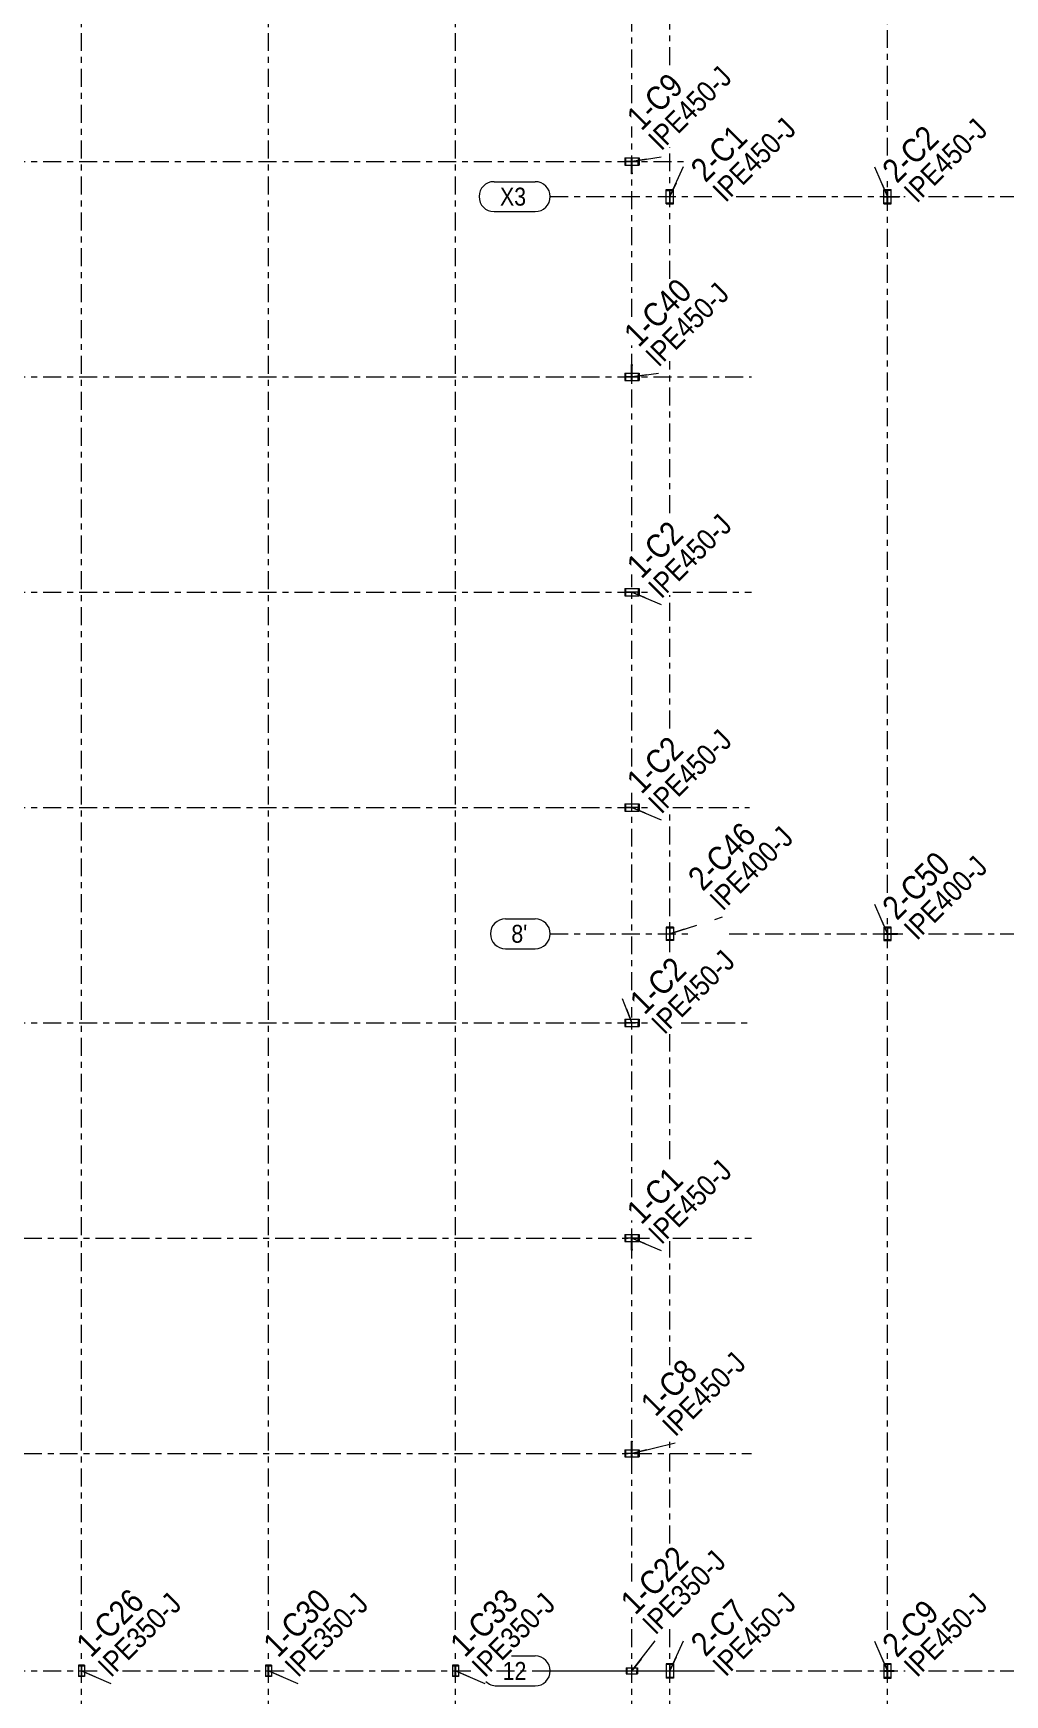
# Model space of a CAD drawing. Header units: millimetres. Extents: x -399 to 773, y -269 to 551.
# Drawn here: x -96.4 to 66, y 6 to 283.8 of the extents above; entities that cross this region are included whole.
import ezdxf

# ---------------------------------------------------------------- set-up
doc = ezdxf.new("R2010")
doc.units = ezdxf.units.MM
doc.linetypes.add('XKITLINE00', pattern=[0])
doc.linetypes.add('XKITLINE03', pattern=[6, 3, -1, 1, -1])
for name, color, linetype, lineweight in [('Part', 2, 'Continuous', 0), ('PartMark', 7, 'Continuous', 0), ('S-grid', 1, 'Continuous', 0)]:
    doc.layers.add(name, color=color, linetype=linetype, lineweight=lineweight)
doc.styles.add('ARIAL', font='ARIAL.TTF')

# ---------------------------------------------------------------- blocks, each defined once
blk = doc.blocks.new('*A88')
at = {"layer": 'Part'}
blk.add_hatch(color=3, dxfattribs=at).paths.add_polyline_path([(3.65, 48.44), (3.69, 48.41), (3.7, 48.34), (3.69, 48.28), (3.65, 48.25), (3.61, 48.28), (3.6, 48.34), (3.61, 48.41)], flags=17)
blk = doc.blocks.new('*A89')
at = {"layer": 'Part'}
blk.add_hatch(color=3, dxfattribs=at).paths.add_polyline_path([(4.705, 118.3975), (4.705, 118.875), (4.775, 118.875), (4.775, 117.875), (4.705, 117.875), (4.705, 118.3525), (2.595, 118.3525), (2.595, 117.875), (2.525, 117.875), (2.525, 118.875), (2.595, 118.875), (2.595, 118.3975)], flags=17)
blk = doc.blocks.new('*A90')
at = {"layer": 'Part'}
blk.add_hatch(color=3, dxfattribs=at).paths.add_polyline_path([(4.705, 154.3975), (4.705, 154.875), (4.775, 154.875), (4.775, 153.875), (4.705, 153.875), (4.705, 154.3525), (2.595, 154.3525), (2.595, 153.875), (2.525, 153.875), (2.525, 154.875), (2.595, 154.875), (2.595, 154.3975)], flags=17)
blk = doc.blocks.new('*A91')
at = {"layer": 'Part'}
blk.add_hatch(color=3, dxfattribs=at).paths.add_polyline_path([(9.5, 134.185), (9.5, 134.25), (10.5, 134.25), (10.5, 134.185), (10.02, 134.185), (10.02, 132.315), (10.5, 132.315), (10.5, 132.25), (9.5, 132.25), (9.5, 132.315), (9.98, 132.315), (9.98, 134.185)], flags=17)
blk = doc.blocks.new('*A92')
at = {"layer": 'Part'}
blk.add_hatch(color=3, dxfattribs=at).paths.add_polyline_path([(4.705, 190.3975), (4.705, 190.875), (4.775, 190.875), (4.775, 189.875), (4.705, 189.875), (4.705, 190.3525), (2.595, 190.3525), (2.595, 189.875), (2.525, 189.875), (2.525, 190.875), (2.595, 190.875), (2.595, 190.3975)], flags=17)
blk = doc.blocks.new('*A93')
at = {"layer": 'Part'}
blk.add_hatch(color=3, dxfattribs=at).paths.add_polyline_path([(45.875, 11.055), (45.875, 11.125), (46.875, 11.125), (46.875, 11.055), (46.3975, 11.055), (46.3975, 8.945), (46.875, 8.945), (46.875, 8.875), (45.875, 8.875), (45.875, 8.945), (46.3525, 8.945), (46.3525, 11.055)], flags=17)
blk = doc.blocks.new('*A98')
at = {"layer": 'Part'}
blk.add_hatch(color=3, dxfattribs=at).paths.add_polyline_path([(45.875, 134.185), (45.875, 134.25), (46.875, 134.25), (46.875, 134.185), (46.395, 134.185), (46.395, 132.315), (46.875, 132.315), (46.875, 132.25), (45.875, 132.25), (45.875, 132.315), (46.355, 132.315), (46.355, 134.185)], flags=17)
blk = doc.blocks.new('*A100')
at = {"layer": 'Part'}
blk.add_hatch(color=3, dxfattribs=at).paths.add_polyline_path([(48.03, 133.3), (48.09, 133.29), (48.12, 133.25), (48.09, 133.21), (48.03, 133.2), (47.97, 133.21), (47.95, 133.25), (47.97, 133.29)], flags=17)
blk = doc.blocks.new('*A104')
at = {"layer": 'Part'}
blk.add_hatch(color=3, dxfattribs=at).paths.add_polyline_path([(-88.7875, 10.82), (-88.7875, 10.875), (-87.9125, 10.875), (-87.9125, 10.82), (-88.3325, 10.82), (-88.3325, 9.18), (-87.9125, 9.18), (-87.9125, 9.125), (-88.7875, 9.125), (-88.7875, 9.18), (-88.3675, 9.18), (-88.3675, 10.82)], flags=17)
blk = doc.blocks.new('*A105')
at = {"layer": 'Part'}
blk.add_hatch(color=3, dxfattribs=at).paths.add_polyline_path([(4.705, 46.3975), (4.705, 46.875), (4.775, 46.875), (4.775, 45.875), (4.705, 45.875), (4.705, 46.3525), (2.595, 46.3525), (2.595, 45.875), (2.525, 45.875), (2.525, 46.875), (2.595, 46.875), (2.595, 46.3975)], flags=17)
blk = doc.blocks.new('*A106')
at = {"layer": 'Part'}
blk.add_hatch(color=3, dxfattribs=at).paths.add_polyline_path([(4.705, 82.3975), (4.705, 82.875), (4.775, 82.875), (4.775, 81.875), (4.705, 81.875), (4.705, 82.3525), (2.595, 82.3525), (2.595, 81.875), (2.525, 81.875), (2.525, 82.875), (2.595, 82.875), (2.595, 82.3975)], flags=17)
blk = doc.blocks.new('*A107')
at = {"layer": 'Part'}
blk.add_hatch(color=3, dxfattribs=at).paths.add_polyline_path([(4.47, 10.0175), (4.47, 10.4375), (4.525, 10.4375), (4.525, 9.5625), (4.47, 9.5625), (4.47, 9.9825), (2.83, 9.9825), (2.83, 9.5625), (2.775, 9.5625), (2.775, 10.4375), (2.83, 10.4375), (2.83, 10.0175)], flags=17)
blk = doc.blocks.new('*A108')
at = {"layer": 'Part'}
blk.add_hatch(color=3, dxfattribs=at).paths.add_polyline_path([(-57.5375, 10.82), (-57.5375, 10.875), (-56.6625, 10.875), (-56.6625, 10.82), (-57.0825, 10.82), (-57.0825, 9.18), (-56.6625, 9.18), (-56.6625, 9.125), (-57.5375, 9.125), (-57.5375, 9.18), (-57.1175, 9.18), (-57.1175, 10.82)], flags=17)
blk = doc.blocks.new('*A109')
at = {"layer": 'Part'}
blk.add_hatch(color=3, dxfattribs=at).paths.add_polyline_path([(-26.2875, 10.82), (-26.2875, 10.875), (-25.4125, 10.875), (-25.4125, 10.82), (-25.8325, 10.82), (-25.8325, 9.18), (-25.4125, 9.18), (-25.4125, 9.125), (-26.2875, 9.125), (-26.2875, 9.18), (-25.8675, 9.18), (-25.8675, 10.82)], flags=17)
blk = doc.blocks.new('*A110')
at = {"layer": 'Part'}
blk.add_hatch(color=3, dxfattribs=at).paths.add_polyline_path([(9.5, 11.055), (9.5, 11.125), (10.5, 11.125), (10.5, 11.055), (10.0225, 11.055), (10.0225, 8.945), (10.5, 8.945), (10.5, 8.875), (9.5, 8.875), (9.5, 8.945), (9.9775, 8.945), (9.9775, 11.055)], flags=17)
blk = doc.blocks.new('*A111')
at = {"layer": 'Part'}
blk.add_hatch(color=3, dxfattribs=at).paths.add_polyline_path([(3.65, 80.5), (3.69, 80.47), (3.7, 80.41), (3.69, 80.34), (3.65, 80.31), (3.61, 80.34), (3.6, 80.41), (3.61, 80.47)], flags=17)
blk = doc.blocks.new('*A112')
at = {"layer": 'Part'}
blk.add_hatch(color=3, dxfattribs=at).paths.add_polyline_path([(47.47, 10.05), (47.52, 10.04), (47.54, 10), (47.52, 9.96), (47.47, 9.95), (47.43, 9.96), (47.41, 10), (47.43, 10.04)], flags=17)
blk = doc.blocks.new('*A113')
at = {"layer": 'Part'}
blk.add_hatch(color=3, dxfattribs=at).paths.add_polyline_path([(3.65, 228.44), (3.69, 228.41), (3.7, 228.34), (3.69, 228.28), (3.65, 228.25), (3.61, 228.28), (3.6, 228.34), (3.61, 228.41)], flags=17)
blk = doc.blocks.new('*A114')
at = {"layer": 'Part'}
blk.add_hatch(color=3, dxfattribs=at).paths.add_polyline_path([(45.875, 257.555), (45.875, 257.625), (46.875, 257.625), (46.875, 257.555), (46.3975, 257.555), (46.3975, 255.445), (46.875, 255.445), (46.875, 255.375), (45.875, 255.375), (45.875, 255.445), (46.3525, 255.445), (46.3525, 257.555)], flags=17)
blk = doc.blocks.new('*A116')
at = {"layer": 'Part'}
blk.add_hatch(color=3, dxfattribs=at).paths.add_polyline_path([(48.34, 256.55), (48.41, 256.54), (48.44, 256.5), (48.41, 256.46), (48.34, 256.45), (48.28, 256.46), (48.25, 256.5), (48.28, 256.54)], flags=17)
blk = doc.blocks.new('*A132')
at = {"layer": 'Part'}
blk.add_hatch(color=3, dxfattribs=at).paths.add_polyline_path([(4.705, 226.3975), (4.705, 226.875), (4.775, 226.875), (4.775, 225.875), (4.705, 225.875), (4.705, 226.3525), (2.595, 226.3525), (2.595, 225.875), (2.525, 225.875), (2.525, 226.875), (2.595, 226.875), (2.595, 226.3975)], flags=17)
blk = doc.blocks.new('*A133')
at = {"layer": 'Part'}
blk.add_hatch(color=3, dxfattribs=at).paths.add_polyline_path([(4.705, 262.3975), (4.705, 262.875), (4.775, 262.875), (4.775, 261.875), (4.705, 261.875), (4.705, 262.3525), (2.595, 262.3525), (2.595, 261.875), (2.525, 261.875), (2.525, 262.875), (2.595, 262.875), (2.595, 262.3975)], flags=17)
blk = doc.blocks.new('*A135')
at = {"layer": 'Part'}
blk.add_hatch(color=3, dxfattribs=at).paths.add_polyline_path([(9.5, 257.555), (9.5, 257.625), (10.5, 257.625), (10.5, 257.555), (10.0225, 257.555), (10.0225, 255.445), (10.5, 255.445), (10.5, 255.375), (9.5, 255.375), (9.5, 255.445), (9.9775, 255.445), (9.9775, 257.555)], flags=17)
blk = doc.blocks.new('*A136')
at = {"layer": 'Part'}
blk.add_hatch(color=3, dxfattribs=at).paths.add_polyline_path([(3.65, 260.5), (3.69, 260.47), (3.7, 260.41), (3.69, 260.34), (3.65, 260.31), (3.61, 260.34), (3.6, 260.41), (3.61, 260.47)], flags=17)
blk = doc.blocks.new('*A208')
at = {"layer": 'S-grid', "color": 1, "linetype": 'XKITLINE03', "lineweight": 0}
for p, q in [((-10, 256.5), (17.49, 256.5)), ((21.1, 256.5), (49.34, 256.5)), ((53.23, 256.5), (85.34, 256.5))]:
    blk.add_line(p, q, dxfattribs=at)
at = {"layer": 'S-grid', "color": 3, "style": 'ARIAL', "width": 0.85}
blk.add_text('X3', height=3, dxfattribs=at).set_placement((-18.39, 255))
blk = doc.blocks.new('*A209')
at = {"layer": 'S-grid', "color": 1, "linetype": 'XKITLINE03', "lineweight": 0}
for p, q in [((-10, 133.25), (13.08, 133.25)), ((19.93, 133.25), (49.34, 133.25)), ((53.23, 133.25), (84.71, 133.25))]:
    blk.add_line(p, q, dxfattribs=at)
at = {"layer": 'S-grid', "color": 3, "style": 'ARIAL', "width": 0.85}
blk.add_text("8'", height=3, dxfattribs=at).set_placement((-16.49, 131.75))
blk = doc.blocks.new('*A210')
at = {"layer": 'S-grid', "color": 1, "linetype": 'XKITLINE03', "lineweight": 0}
for p, q in [((-10, 10), (17.49, 10)), ((21.1, 10), (49.34, 10)), ((53.23, 10), (85.34, 10))]:
    blk.add_line(p, q, dxfattribs=at)
at = {"layer": 'S-grid', "color": 3, "style": 'ARIAL', "width": 0.85}
blk.add_text('12', height=3, dxfattribs=at).set_placement((-17.95, 8.5))
blk = doc.blocks.new('*A228')
at = {"layer": 'S-grid', "color": 1, "linetype": 'XKITLINE03', "lineweight": 0}
for p, q in [((46.38, 263.36), (46.38, 418.12)), ((46.38, 140.11), (46.38, 259.47)), ((46.38, 16.86), (46.38, 136.22)), ((46.38, -10), (46.38, 12.97))]:
    blk.add_line(p, q, dxfattribs=at)
blk = doc.blocks.new('*A229')
at = {"layer": 'S-grid', "color": 1, "linetype": 'XKITLINE03', "lineweight": 0}
for p, q in [((10, 278.47), (10, 297.87)), ((10, 242.74), (10, 264.76)), ((10, 203.58), (10, 229.02)), ((10, 167.58), (10, 189.87)), ((10, 130.17), (10, 153.87)), ((10, 95.58), (10, 116.45)), ((10, 61.11), (10, 81.87)), ((10, 31.32), (10, 49.21)), ((10, -10), (10, 17.6))]:
    blk.add_line(p, q, dxfattribs=at)
blk = doc.blocks.new('*A230')
at = {"layer": 'S-grid', "color": 1, "linetype": 'XKITLINE03', "lineweight": 0}
for p, q in [((3.65, 272.12), (3.65, 301.34)), ((3.65, 236.39), (3.65, 268.23)), ((3.65, 197.23), (3.65, 231.6)), ((3.65, 161.23), (3.65, 193.34)), ((3.65, 123.82), (3.65, 157.34)), ((3.65, 89.23), (3.65, 120.97)), ((3.65, 24.97), (3.65, 85.34)), ((3.65, -10), (3.65, 19.08))]:
    blk.add_line(p, q, dxfattribs=at)
blk = doc.blocks.new('*A231')
at = {"layer": 'S-grid', "color": 1, "linetype": 'XKITLINE03', "lineweight": 0}
for p, q in [((-25.85, 16.86), (-25.85, 461.88)), ((-25.85, -10), (-25.85, 12.97))]:
    blk.add_line(p, q, dxfattribs=at)
blk = doc.blocks.new('*A232')
at = {"layer": 'S-grid', "color": 1, "linetype": 'XKITLINE03', "lineweight": 0}
for p, q in [((-57.1, 16.86), (-57.1, 507.94)), ((-57.1, -10), (-57.1, 12.97))]:
    blk.add_line(p, q, dxfattribs=at)
blk = doc.blocks.new('*A233')
at = {"layer": 'S-grid', "color": 1, "linetype": 'XKITLINE03', "lineweight": 0}
for p, q in [((-88.35, 16.86), (-88.35, 507.94)), ((-88.35, -10), (-88.35, 12.97))]:
    blk.add_line(p, q, dxfattribs=at)
blk = doc.blocks.new('*A278')
at = {"layer": 'S-grid', "color": 1, "linetype": 'XKITLINE03', "lineweight": 0}
blk.add_line((-112.74, 262.38), (13.26, 262.38), dxfattribs=at)
blk = doc.blocks.new('*A279')
at = {"layer": 'S-grid', "color": 1, "linetype": 'XKITLINE03', "lineweight": 0}
blk.add_line((-112.74, 226.38), (23.65, 226.38), dxfattribs=at)
blk = doc.blocks.new('*A280')
at = {"layer": 'S-grid', "color": 1, "linetype": 'XKITLINE03', "lineweight": 0}
for p, q in [((-112.74, 190.38), (6.62, 190.38)), ((10.51, 190.38), (23.65, 190.38))]:
    blk.add_line(p, q, dxfattribs=at)
blk = doc.blocks.new('*A281')
at = {"layer": 'S-grid', "color": 1, "linetype": 'XKITLINE03', "lineweight": 0}
for p, q in [((-112.74, 154.38), (6.62, 154.38)), ((10.51, 154.38), (23.29, 154.38))]:
    blk.add_line(p, q, dxfattribs=at)
blk = doc.blocks.new('*A282')
at = {"layer": 'S-grid', "color": 1, "linetype": 'XKITLINE03', "lineweight": 0}
for p, q in [((-112.74, 118.38), (6.24, 118.38)), ((11.92, 118.38), (23.65, 118.38))]:
    blk.add_line(p, q, dxfattribs=at)
blk = doc.blocks.new('*A283')
at = {"layer": 'S-grid', "color": 1, "linetype": 'XKITLINE03', "lineweight": 0}
for p, q in [((-235.99, 82.38), (6.62, 82.38)), ((10.51, 82.38), (23.65, 82.38))]:
    blk.add_line(p, q, dxfattribs=at)
blk = doc.blocks.new('*A284')
at = {"layer": 'S-grid', "color": 1, "linetype": 'XKITLINE03', "lineweight": 0}
blk.add_line((-235.99, 46.38), (23.65, 46.38), dxfattribs=at)
blk = doc.blocks.new('*A285')
at = {"layer": 'S-grid', "color": 1, "linetype": 'XKITLINE03', "lineweight": 0}
for p, q in [((-112.74, 10), (-85.38, 10)), ((-81.49, 10), (-54.13, 10)), ((-50.24, 10), (-22.88, 10)), ((-18.99, 10), (17.49, 10)), ((21.1, 10), (23.65, 10))]:
    blk.add_line(p, q, dxfattribs=at)
blk = doc.blocks.new('*A420')
at = {"layer": 'Part', "color": 2, "linetype": 'XKITLINE00', "lineweight": 0}
for p, q in [((3.6, 48.34), (3.61, 48.41)), ((3.61, 48.28), (3.6, 48.34)), ((3.6, 46.4), (3.6, 48.34)), ((3.61, 48.41), (3.65, 48.44)), ((3.65, 48.25), (3.61, 48.28)), ((3.65, 48.44), (3.69, 48.41)), ((3.69, 48.28), (3.65, 48.25)), ((3.69, 48.41), (3.7, 48.34)), ((3.7, 48.34), (3.69, 48.28)), ((3.7, 46.4), (3.7, 48.34)), ((3.6, 45.87), (3.6, 46.35)), ((3.6, 45.87), (3.61, 45.85)), ((3.61, 45.85), (3.65, 45.84)), ((3.65, 45.84), (3.69, 45.85)), ((3.69, 45.85), (3.7, 45.87)), ((3.7, 45.87), (3.7, 46.35))]:
    blk.add_line(p, q, dxfattribs=at)
blk = doc.blocks.new('*A421')
at = {"layer": 'Part', "color": 2, "linetype": 'XKITLINE00', "lineweight": 0}
for p, q in [((-56.6, 10.95), (-57.6, 10.95)), ((-57.6, 10.95), (-57.6, 9.05)), ((-56.6, 9.05), (-57.6, 9.05)), ((-56.6, 10.95), (-56.6, 9.05))]:
    blk.add_line(p, q, dxfattribs=at)
blk = doc.blocks.new('*A422')
at = {"layer": 'Part', "color": 2, "linetype": 'XKITLINE00', "lineweight": 0}
for p, q in [((-25.35, 10.95), (-26.35, 10.95)), ((-26.35, 10.95), (-26.35, 9.05)), ((-25.35, 9.05), (-26.35, 9.05)), ((-25.35, 10.95), (-25.35, 9.05))]:
    blk.add_line(p, q, dxfattribs=at)
blk = doc.blocks.new('*A423')
at = {"layer": 'Part', "color": 2, "linetype": 'XKITLINE00', "lineweight": 0}
for p, q in [((2.7, 10.5), (2.7, 9.5)), ((2.7, 10.5), (4.6, 10.5)), ((2.7, 9.5), (4.6, 9.5)), ((4.6, 10.5), (4.6, 9.5))]:
    blk.add_line(p, q, dxfattribs=at)
blk = doc.blocks.new('*A424')
at = {"layer": 'Part', "color": 2, "linetype": 'XKITLINE00', "lineweight": 0}
for p, q in [((10.6, 11.2), (9.4, 11.2)), ((9.4, 11.2), (9.4, 8.8)), ((10.6, 11.2), (10.6, 8.8)), ((10.6, 8.8), (9.4, 8.8))]:
    blk.add_line(p, q, dxfattribs=at)
blk = doc.blocks.new('*A425')
at = {"layer": 'Part', "color": 2, "linetype": 'XKITLINE00', "lineweight": 0}
for p, q in [((2.45, 46.975), (2.45, 45.775)), ((2.45, 46.975), (3.6, 46.975)), ((2.45, 45.775), (4.85, 45.775)), ((3.7, 46.975), (4.85, 46.975)), ((4.85, 46.975), (4.85, 45.775))]:
    blk.add_line(p, q, dxfattribs=at)
blk = doc.blocks.new('*A426')
at = {"layer": 'Part', "color": 2, "linetype": 'XKITLINE00', "lineweight": 0}
for p, q in [((2.45, 82.975), (2.45, 81.775)), ((2.45, 82.975), (4.85, 82.975)), ((2.45, 81.775), (3.6, 81.775)), ((3.7, 81.775), (4.85, 81.775)), ((4.85, 82.975), (4.85, 81.775))]:
    blk.add_line(p, q, dxfattribs=at)
blk = doc.blocks.new('*A427')
at = {"layer": 'Part', "color": 2, "linetype": 'XKITLINE00', "lineweight": 0}
for p, q in [((2.525, 117.875), (2.525, 118.875)), ((2.525, 118.875), (2.595, 118.875)), ((2.595, 117.875), (2.525, 117.875)), ((2.595, 118.875), (2.595, 118.3975)), ((2.595, 118.3975), (4.705, 118.3975)), ((4.705, 118.3525), (2.595, 118.3525)), ((2.595, 118.3525), (2.595, 117.875)), ((4.775, 118.875), (4.705, 118.875)), ((4.705, 118.875), (4.705, 118.3975)), ((4.705, 117.875), (4.705, 118.3525)), ((4.775, 117.875), (4.705, 117.875)), ((4.775, 118.875), (4.775, 117.875))]:
    blk.add_line(p, q, dxfattribs=at)
blk = doc.blocks.new('*A428')
at = {"layer": 'Part', "color": 2, "linetype": 'XKITLINE00', "lineweight": 0}
for p, q in [((2.525, 153.875), (2.525, 154.875)), ((2.525, 154.875), (2.595, 154.875)), ((2.595, 153.875), (2.525, 153.875)), ((2.595, 154.875), (2.595, 154.3975)), ((2.595, 154.3975), (4.705, 154.3975)), ((4.705, 154.3525), (2.595, 154.3525)), ((2.595, 154.3525), (2.595, 153.875)), ((4.775, 154.875), (4.705, 154.875)), ((4.705, 154.875), (4.705, 154.3975)), ((4.705, 153.875), (4.705, 154.3525)), ((4.775, 153.875), (4.705, 153.875)), ((4.775, 154.875), (4.775, 153.875))]:
    blk.add_line(p, q, dxfattribs=at)
blk = doc.blocks.new('*A429')
at = {"layer": 'Part', "color": 2, "linetype": 'XKITLINE00', "lineweight": 0}
for p, q in [((9.5, 134.185), (9.5, 134.25)), ((9.5, 134.25), (10.5, 134.25)), ((9.98, 134.185), (9.5, 134.185)), ((9.98, 132.315), (9.98, 134.185)), ((10.5, 134.185), (10.02, 134.185)), ((10.02, 134.185), (10.02, 132.315)), ((10.5, 134.25), (10.5, 134.185)), ((9.5, 132.25), (9.5, 132.315)), ((9.5, 132.315), (9.98, 132.315)), ((10.5, 132.25), (9.5, 132.25)), ((10.02, 132.315), (10.5, 132.315)), ((10.5, 132.315), (10.5, 132.25))]:
    blk.add_line(p, q, dxfattribs=at)
blk = doc.blocks.new('*A430')
at = {"layer": 'Part', "color": 2, "linetype": 'XKITLINE00', "lineweight": 0}
for p, q in [((2.45, 118.975), (2.45, 117.775)), ((2.45, 118.975), (4.85, 118.975)), ((2.45, 117.775), (4.85, 117.775)), ((4.85, 118.975), (4.85, 117.775))]:
    blk.add_line(p, q, dxfattribs=at)
blk = doc.blocks.new('*A431')
at = {"layer": 'Part', "color": 2, "linetype": 'XKITLINE00', "lineweight": 0}
for p, q in [((10.6, 134.35), (9.4, 134.35)), ((9.4, 134.35), (9.4, 132.15)), ((10.6, 134.35), (10.6, 132.15)), ((10.6, 132.15), (9.4, 132.15))]:
    blk.add_line(p, q, dxfattribs=at)
blk = doc.blocks.new('*A432')
at = {"layer": 'Part', "color": 2, "linetype": 'XKITLINE00', "lineweight": 0}
for p, q in [((2.45, 154.975), (2.45, 153.775)), ((2.45, 154.975), (4.85, 154.975)), ((2.45, 153.775), (4.85, 153.775)), ((4.85, 154.975), (4.85, 153.775))]:
    blk.add_line(p, q, dxfattribs=at)
blk = doc.blocks.new('*A433')
at = {"layer": 'Part', "color": 2, "linetype": 'XKITLINE00', "lineweight": 0}
for p, q in [((2.525, 189.875), (2.525, 190.875)), ((2.525, 190.875), (2.595, 190.875)), ((2.595, 189.875), (2.525, 189.875)), ((2.595, 190.875), (2.595, 190.3975)), ((2.595, 190.3975), (4.705, 190.3975)), ((4.705, 190.3525), (2.595, 190.3525)), ((2.595, 190.3525), (2.595, 189.875)), ((4.775, 190.875), (4.705, 190.875)), ((4.705, 190.875), (4.705, 190.3975)), ((4.705, 189.875), (4.705, 190.3525)), ((4.775, 189.875), (4.705, 189.875)), ((4.775, 190.875), (4.775, 189.875))]:
    blk.add_line(p, q, dxfattribs=at)
blk = doc.blocks.new('*A434')
at = {"layer": 'Part', "color": 2, "linetype": 'XKITLINE00', "lineweight": 0}
for p, q in [((2.45, 190.975), (2.45, 189.775)), ((2.45, 190.975), (4.85, 190.975)), ((2.45, 189.775), (4.85, 189.775)), ((4.85, 190.975), (4.85, 189.775))]:
    blk.add_line(p, q, dxfattribs=at)
blk = doc.blocks.new('*A435')
at = {"layer": 'Part', "color": 2, "linetype": 'XKITLINE00', "lineweight": 0}
for p, q in [((45.875, 11.055), (45.875, 11.125)), ((45.875, 11.125), (46.875, 11.125)), ((46.875, 11.125), (46.875, 11.055)), ((46.3525, 11.055), (45.875, 11.055)), ((45.875, 8.875), (45.875, 8.945)), ((45.875, 8.945), (46.3525, 8.945)), ((46.875, 8.875), (45.875, 8.875)), ((46.3525, 8.945), (46.3525, 11.055)), ((46.875, 11.055), (46.3975, 11.055)), ((46.3975, 11.055), (46.3975, 8.945)), ((46.3975, 8.945), (46.875, 8.945)), ((46.875, 8.945), (46.875, 8.875))]:
    blk.add_line(p, q, dxfattribs=at)
blk = doc.blocks.new('*A438')
at = {"layer": 'Part', "color": 2, "linetype": 'XKITLINE00', "lineweight": 0}
for p, q in [((46.975, 11.2), (45.775, 11.2)), ((45.775, 11.2), (45.775, 8.8)), ((46.975, 10.05), (46.975, 11.2)), ((45.775, 8.8), (46.975, 8.8)), ((46.975, 8.8), (46.975, 9.95))]:
    blk.add_line(p, q, dxfattribs=at)
blk = doc.blocks.new('*A444')
at = {"layer": 'Part', "color": 2, "linetype": 'XKITLINE00', "lineweight": 0}
for p, q in [((45.875, 134.185), (45.875, 134.25)), ((45.875, 134.25), (46.875, 134.25)), ((46.355, 134.185), (45.875, 134.185)), ((46.355, 132.315), (46.355, 134.185)), ((46.875, 134.185), (46.395, 134.185)), ((46.395, 134.185), (46.395, 132.315)), ((46.875, 134.25), (46.875, 134.185)), ((45.875, 132.25), (45.875, 132.315)), ((45.875, 132.315), (46.355, 132.315)), ((46.875, 132.25), (45.875, 132.25)), ((46.395, 132.315), (46.875, 132.315)), ((46.875, 132.315), (46.875, 132.25))]:
    blk.add_line(p, q, dxfattribs=at)
blk = doc.blocks.new('*A446')
at = {"layer": 'Part', "color": 2, "linetype": 'XKITLINE00', "lineweight": 0}
for p, q in [((45.87, 133.29), (45.86, 133.25)), ((45.86, 133.25), (45.87, 133.21)), ((45.89, 133.3), (45.87, 133.29)), ((45.87, 133.21), (45.89, 133.2)), ((45.89, 133.3), (46.35, 133.3)), ((45.89, 133.2), (46.35, 133.2)), ((46.39, 133.3), (48.03, 133.3)), ((46.39, 133.2), (48.03, 133.2)), ((47.95, 133.25), (47.97, 133.29)), ((47.97, 133.21), (47.95, 133.25)), ((47.97, 133.29), (48.03, 133.3)), ((48.03, 133.2), (47.97, 133.21)), ((48.03, 133.3), (48.09, 133.29)), ((48.09, 133.21), (48.03, 133.2)), ((48.09, 133.29), (48.12, 133.25)), ((48.12, 133.25), (48.09, 133.21))]:
    blk.add_line(p, q, dxfattribs=at)
blk = doc.blocks.new('*A448')
at = {"layer": 'Part', "color": 2, "linetype": 'XKITLINE00', "lineweight": 0}
for p, q in [((46.975, 134.35), (45.775, 134.35)), ((45.775, 134.35), (45.775, 132.15)), ((46.975, 133.3), (46.975, 134.35)), ((45.775, 132.15), (46.975, 132.15)), ((46.975, 132.15), (46.975, 133.2))]:
    blk.add_line(p, q, dxfattribs=at)
blk = doc.blocks.new('*A454')
at = {"layer": 'S-grid', "color": 1, "linetype": 'XKITLINE00', "lineweight": 0}
for p, q in [((-16.49, 12.5), (-12.5, 12.5)), ((-18.95, 7.5), (-12.5, 7.5))]:
    blk.add_line(p, q, dxfattribs=at)
for centre, start, end in [((-12.5, 10), 270, 90), ((-18.95, 10), 224.3376, 270)]:
    blk.add_arc(centre, 2.5, start, end, dxfattribs=at)
blk = doc.blocks.new('*A455')
at = {"layer": 'Part', "color": 2, "linetype": 'XKITLINE00', "lineweight": 0}
for p, q in [((-88.7875, 10.82), (-88.7875, 10.875)), ((-88.7875, 10.875), (-87.9125, 10.875)), ((-88.3675, 10.82), (-88.7875, 10.82)), ((-88.7875, 9.125), (-88.7875, 9.18)), ((-88.7875, 9.18), (-88.3675, 9.18)), ((-87.9125, 9.125), (-88.7875, 9.125)), ((-88.3675, 9.18), (-88.3675, 10.82)), ((-87.9125, 10.82), (-88.3325, 10.82)), ((-88.3325, 10.82), (-88.3325, 9.18)), ((-88.3325, 9.18), (-87.9125, 9.18)), ((-87.9125, 10.875), (-87.9125, 10.82)), ((-87.9125, 9.18), (-87.9125, 9.125))]:
    blk.add_line(p, q, dxfattribs=at)
blk = doc.blocks.new('*A456')
at = {"layer": 'Part', "color": 2, "linetype": 'XKITLINE00', "lineweight": 0}
for p, q in [((-87.85, 10.95), (-88.85, 10.95)), ((-88.85, 10.95), (-88.85, 9.05)), ((-87.85, 9.05), (-88.85, 9.05)), ((-87.85, 10.95), (-87.85, 9.05))]:
    blk.add_line(p, q, dxfattribs=at)
blk = doc.blocks.new('*A457')
at = {"layer": 'Part', "color": 2, "linetype": 'XKITLINE00', "lineweight": 0}
for p, q in [((2.525, 45.875), (2.525, 46.875)), ((2.525, 46.875), (2.595, 46.875)), ((2.595, 45.875), (2.525, 45.875)), ((2.595, 46.875), (2.595, 46.3975)), ((2.595, 46.3975), (4.705, 46.3975)), ((4.705, 46.3525), (2.595, 46.3525)), ((2.595, 46.3525), (2.595, 45.875)), ((4.775, 46.875), (4.705, 46.875)), ((4.705, 46.875), (4.705, 46.3975)), ((4.705, 45.875), (4.705, 46.3525)), ((4.775, 45.875), (4.705, 45.875)), ((4.775, 46.875), (4.775, 45.875))]:
    blk.add_line(p, q, dxfattribs=at)
blk = doc.blocks.new('*A458')
at = {"layer": 'Part', "color": 2, "linetype": 'XKITLINE00', "lineweight": 0}
for p, q in [((2.525, 81.875), (2.525, 82.875)), ((2.525, 82.875), (2.595, 82.875)), ((2.595, 81.875), (2.525, 81.875)), ((2.595, 82.875), (2.595, 82.3975)), ((2.595, 82.3975), (4.705, 82.3975)), ((4.705, 82.3525), (2.595, 82.3525)), ((2.595, 82.3525), (2.595, 81.875)), ((4.775, 82.875), (4.705, 82.875)), ((4.705, 82.875), (4.705, 82.3975)), ((4.705, 81.875), (4.705, 82.3525)), ((4.775, 81.875), (4.705, 81.875)), ((4.775, 82.875), (4.775, 81.875))]:
    blk.add_line(p, q, dxfattribs=at)
blk = doc.blocks.new('*A459')
at = {"layer": 'Part', "color": 2, "linetype": 'XKITLINE00', "lineweight": 0}
for p, q in [((2.775, 9.5625), (2.775, 10.4375)), ((2.775, 10.4375), (2.83, 10.4375)), ((2.83, 9.5625), (2.775, 9.5625)), ((2.83, 10.4375), (2.83, 10.0175)), ((2.83, 10.0175), (4.47, 10.0175)), ((4.47, 9.9825), (2.83, 9.9825)), ((2.83, 9.9825), (2.83, 9.5625)), ((4.525, 10.4375), (4.47, 10.4375)), ((4.47, 10.4375), (4.47, 10.0175)), ((4.47, 9.5625), (4.47, 9.9825)), ((4.525, 9.5625), (4.47, 9.5625)), ((4.525, 10.4375), (4.525, 9.5625))]:
    blk.add_line(p, q, dxfattribs=at)
blk = doc.blocks.new('*A460')
at = {"layer": 'Part', "color": 2, "linetype": 'XKITLINE00', "lineweight": 0}
for p, q in [((-57.5375, 10.82), (-57.5375, 10.875)), ((-57.5375, 10.875), (-56.6625, 10.875)), ((-57.1175, 10.82), (-57.5375, 10.82)), ((-57.5375, 9.125), (-57.5375, 9.18)), ((-57.5375, 9.18), (-57.1175, 9.18)), ((-56.6625, 9.125), (-57.5375, 9.125)), ((-57.1175, 9.18), (-57.1175, 10.82)), ((-56.6625, 10.82), (-57.0825, 10.82)), ((-57.0825, 10.82), (-57.0825, 9.18)), ((-57.0825, 9.18), (-56.6625, 9.18)), ((-56.6625, 10.875), (-56.6625, 10.82)), ((-56.6625, 9.18), (-56.6625, 9.125))]:
    blk.add_line(p, q, dxfattribs=at)
blk = doc.blocks.new('*A461')
at = {"layer": 'Part', "color": 2, "linetype": 'XKITLINE00', "lineweight": 0}
for p, q in [((-26.2875, 10.82), (-26.2875, 10.875)), ((-26.2875, 10.875), (-25.4125, 10.875)), ((-25.8675, 10.82), (-26.2875, 10.82)), ((-26.2875, 9.125), (-26.2875, 9.18)), ((-26.2875, 9.18), (-25.8675, 9.18)), ((-25.4125, 9.125), (-26.2875, 9.125)), ((-25.8675, 9.18), (-25.8675, 10.82)), ((-25.4125, 10.82), (-25.8325, 10.82)), ((-25.8325, 10.82), (-25.8325, 9.18)), ((-25.8325, 9.18), (-25.4125, 9.18)), ((-25.4125, 10.875), (-25.4125, 10.82)), ((-25.4125, 9.18), (-25.4125, 9.125))]:
    blk.add_line(p, q, dxfattribs=at)
blk = doc.blocks.new('*A462')
at = {"layer": 'Part', "color": 2, "linetype": 'XKITLINE00', "lineweight": 0}
for p, q in [((9.5, 11.055), (9.5, 11.125)), ((9.5, 11.125), (10.5, 11.125)), ((10.5, 11.125), (10.5, 11.055)), ((9.9775, 11.055), (9.5, 11.055)), ((9.5, 8.875), (9.5, 8.945)), ((9.5, 8.945), (9.9775, 8.945)), ((10.5, 8.875), (9.5, 8.875)), ((9.9775, 8.945), (9.9775, 11.055)), ((10.5, 11.055), (10.0225, 11.055)), ((10.0225, 11.055), (10.0225, 8.945)), ((10.0225, 8.945), (10.5, 8.945)), ((10.5, 8.945), (10.5, 8.875))]:
    blk.add_line(p, q, dxfattribs=at)
blk = doc.blocks.new('*A463')
at = {"layer": 'Part', "color": 2, "linetype": 'XKITLINE00', "lineweight": 0}
for p, q in [((3.61, 82.9), (3.6, 82.88)), ((3.6, 82.4), (3.6, 82.88)), ((3.6, 80.41), (3.6, 82.35)), ((3.65, 82.91), (3.61, 82.9)), ((3.69, 82.9), (3.65, 82.91)), ((3.7, 82.88), (3.69, 82.9)), ((3.7, 82.4), (3.7, 82.88)), ((3.7, 80.41), (3.7, 82.35)), ((3.6, 80.41), (3.61, 80.47)), ((3.61, 80.34), (3.6, 80.41)), ((3.61, 80.47), (3.65, 80.5)), ((3.65, 80.31), (3.61, 80.34)), ((3.65, 80.5), (3.69, 80.47)), ((3.69, 80.34), (3.65, 80.31)), ((3.69, 80.47), (3.7, 80.41)), ((3.7, 80.41), (3.69, 80.34))]:
    blk.add_line(p, q, dxfattribs=at)
blk = doc.blocks.new('*A464')
at = {"layer": 'S-grid', "color": 1, "linetype": 'XKITLINE00', "lineweight": 0}
for p, q in [((-17.49, 135.75), (-12.5, 135.75)), ((-17.49, 130.75), (-12.5, 130.75))]:
    blk.add_line(p, q, dxfattribs=at)
for centre, start, end in [((-17.49, 133.25), 90, 270), ((-12.5, 133.25), 270, 90)]:
    blk.add_arc(centre, 2.5, start, end, dxfattribs=at)
blk = doc.blocks.new('*A465')
at = {"layer": 'Part', "color": 2, "linetype": 'XKITLINE00', "lineweight": 0}
for p, q in [((45.95, 10.04), (45.94, 10)), ((45.94, 10), (45.95, 9.96)), ((45.98, 10.05), (45.95, 10.04)), ((45.95, 9.96), (45.98, 9.95)), ((45.98, 10.05), (46.35, 10.05)), ((45.98, 9.95), (46.35, 9.95)), ((46.4, 10.05), (47.47, 10.05)), ((46.4, 9.95), (47.47, 9.95)), ((47.41, 10), (47.43, 10.04)), ((47.43, 9.96), (47.41, 10)), ((47.43, 10.04), (47.47, 10.05)), ((47.47, 9.95), (47.43, 9.96)), ((47.47, 10.05), (47.52, 10.04)), ((47.52, 9.96), (47.47, 9.95)), ((47.52, 10.04), (47.54, 10)), ((47.54, 10), (47.52, 9.96))]:
    blk.add_line(p, q, dxfattribs=at)
blk = doc.blocks.new('*A466')
at = {"layer": 'Part', "color": 2, "linetype": 'XKITLINE00', "lineweight": 0}
for p, q in [((3.6, 228.34), (3.61, 228.41)), ((3.61, 228.28), (3.6, 228.34)), ((3.6, 226.4), (3.6, 228.34)), ((3.61, 228.41), (3.65, 228.44)), ((3.65, 228.25), (3.61, 228.28)), ((3.65, 228.44), (3.69, 228.41)), ((3.69, 228.28), (3.65, 228.25)), ((3.69, 228.41), (3.7, 228.34)), ((3.7, 228.34), (3.69, 228.28)), ((3.7, 226.4), (3.7, 228.34)), ((3.6, 225.87), (3.6, 226.35)), ((3.6, 225.87), (3.61, 225.85)), ((3.61, 225.85), (3.65, 225.84)), ((3.65, 225.84), (3.69, 225.85)), ((3.69, 225.85), (3.7, 225.87)), ((3.7, 225.87), (3.7, 226.35))]:
    blk.add_line(p, q, dxfattribs=at)
blk = doc.blocks.new('*A467')
at = {"layer": 'Part', "color": 2, "linetype": 'XKITLINE00', "lineweight": 0}
for p, q in [((2.45, 262.975), (2.45, 261.775)), ((2.45, 262.975), (4.85, 262.975)), ((2.45, 261.775), (3.6, 261.775)), ((3.7, 261.775), (4.85, 261.775)), ((4.85, 262.975), (4.85, 261.775))]:
    blk.add_line(p, q, dxfattribs=at)
blk = doc.blocks.new('*A468')
at = {"layer": 'Part', "color": 2, "linetype": 'XKITLINE00', "lineweight": 0}
for p, q in [((9.4, 255.3), (9.4, 257.7)), ((9.4, 257.7), (10.6, 257.7)), ((10.6, 255.3), (10.6, 257.7)), ((9.4, 255.3), (10.6, 255.3))]:
    blk.add_line(p, q, dxfattribs=at)
blk = doc.blocks.new('*A470')
at = {"layer": 'Part', "color": 2, "linetype": 'XKITLINE00', "lineweight": 0}
for p, q in [((45.875, 257.555), (45.875, 257.625)), ((45.875, 257.625), (46.875, 257.625)), ((45.875, 257.555), (46.3525, 257.555)), ((46.3525, 255.445), (46.3525, 257.555)), ((46.875, 257.555), (46.3975, 257.555)), ((46.3975, 257.555), (46.3975, 255.445)), ((46.875, 257.625), (46.875, 257.555)), ((45.875, 255.375), (45.875, 255.445)), ((45.875, 255.445), (46.3525, 255.445)), ((46.875, 255.375), (45.875, 255.375)), ((46.3975, 255.445), (46.875, 255.445)), ((46.875, 255.445), (46.875, 255.375))]:
    blk.add_line(p, q, dxfattribs=at)
blk = doc.blocks.new('*A472')
at = {"layer": 'Part', "color": 2, "linetype": 'XKITLINE00', "lineweight": 0}
for p, q in [((45.85, 256.54), (45.84, 256.5)), ((45.84, 256.5), (45.85, 256.46)), ((45.87, 256.55), (45.85, 256.54)), ((45.85, 256.46), (45.87, 256.45)), ((45.87, 256.55), (46.35, 256.55)), ((45.87, 256.45), (46.35, 256.45)), ((46.4, 256.55), (48.34, 256.55)), ((46.4, 256.45), (48.34, 256.45)), ((48.25, 256.5), (48.28, 256.54)), ((48.28, 256.46), (48.25, 256.5)), ((48.28, 256.54), (48.34, 256.55)), ((48.34, 256.45), (48.28, 256.46)), ((48.34, 256.55), (48.41, 256.54)), ((48.41, 256.46), (48.34, 256.45)), ((48.41, 256.54), (48.44, 256.5)), ((48.44, 256.5), (48.41, 256.46))]:
    blk.add_line(p, q, dxfattribs=at)
blk = doc.blocks.new('*A474')
at = {"layer": 'Part', "color": 2, "linetype": 'XKITLINE00', "lineweight": 0}
for p, q in [((45.775, 255.3), (45.775, 257.7)), ((45.775, 257.7), (46.975, 257.7)), ((46.975, 256.55), (46.975, 257.7)), ((46.975, 255.3), (46.975, 256.45)), ((45.775, 255.3), (46.975, 255.3))]:
    blk.add_line(p, q, dxfattribs=at)
blk = doc.blocks.new('*A498')
at = {"layer": 'S-grid', "color": 1, "linetype": 'XKITLINE00', "lineweight": 0}
for p, q in [((-19.39, 259), (-12.5, 259)), ((-19.39, 254), (-12.5, 254))]:
    blk.add_line(p, q, dxfattribs=at)
for centre, start, end in [((-19.39, 256.5), 90, 270), ((-12.5, 256.5), 270, 90)]:
    blk.add_arc(centre, 2.5, start, end, dxfattribs=at)
blk = doc.blocks.new('*A499')
at = {"layer": 'Part', "color": 2, "linetype": 'XKITLINE00', "lineweight": 0}
for p, q in [((2.525, 225.875), (2.525, 226.875)), ((2.525, 226.875), (2.595, 226.875)), ((2.595, 225.875), (2.525, 225.875)), ((2.595, 226.875), (2.595, 226.3975)), ((2.595, 226.3975), (4.705, 226.3975)), ((4.705, 226.3525), (2.595, 226.3525)), ((2.595, 226.3525), (2.595, 225.875)), ((4.775, 226.875), (4.705, 226.875)), ((4.705, 226.875), (4.705, 226.3975)), ((4.705, 225.875), (4.705, 226.3525)), ((4.775, 225.875), (4.705, 225.875)), ((4.775, 226.875), (4.775, 225.875))]:
    blk.add_line(p, q, dxfattribs=at)
blk = doc.blocks.new('*A500')
at = {"layer": 'Part', "color": 2, "linetype": 'XKITLINE00', "lineweight": 0}
for p, q in [((2.45, 226.975), (2.45, 225.775)), ((2.45, 226.975), (3.6, 226.975)), ((2.45, 225.775), (4.85, 225.775)), ((3.7, 226.975), (4.85, 226.975)), ((4.85, 226.975), (4.85, 225.775))]:
    blk.add_line(p, q, dxfattribs=at)
blk = doc.blocks.new('*A501')
at = {"layer": 'Part', "color": 2, "linetype": 'XKITLINE00', "lineweight": 0}
for p, q in [((2.525, 261.875), (2.525, 262.875)), ((2.525, 262.875), (2.595, 262.875)), ((2.595, 261.875), (2.525, 261.875)), ((2.595, 262.875), (2.595, 262.3975)), ((2.595, 262.3975), (4.705, 262.3975)), ((4.705, 262.3525), (2.595, 262.3525)), ((2.595, 262.3525), (2.595, 261.875)), ((4.775, 262.875), (4.705, 262.875)), ((4.705, 262.875), (4.705, 262.3975)), ((4.705, 261.875), (4.705, 262.3525)), ((4.775, 261.875), (4.705, 261.875)), ((4.775, 262.875), (4.775, 261.875))]:
    blk.add_line(p, q, dxfattribs=at)
blk = doc.blocks.new('*A503')
at = {"layer": 'Part', "color": 2, "linetype": 'XKITLINE00', "lineweight": 0}
for p, q in [((9.5, 257.555), (9.5, 257.625)), ((9.5, 257.625), (10.5, 257.625)), ((9.5, 257.555), (9.9775, 257.555)), ((9.9775, 255.445), (9.9775, 257.555)), ((10.5, 257.555), (10.0225, 257.555)), ((10.0225, 257.555), (10.0225, 255.445)), ((10.5, 257.625), (10.5, 257.555)), ((9.5, 255.375), (9.5, 255.445)), ((9.5, 255.445), (9.9775, 255.445)), ((10.5, 255.375), (9.5, 255.375)), ((10.0225, 255.445), (10.5, 255.445)), ((10.5, 255.445), (10.5, 255.375))]:
    blk.add_line(p, q, dxfattribs=at)
blk = doc.blocks.new('*A504')
at = {"layer": 'Part', "color": 2, "linetype": 'XKITLINE00', "lineweight": 0}
for p, q in [((3.61, 262.9), (3.6, 262.88)), ((3.6, 262.4), (3.6, 262.88)), ((3.6, 260.41), (3.6, 262.35)), ((3.65, 262.91), (3.61, 262.9)), ((3.69, 262.9), (3.65, 262.91)), ((3.7, 262.88), (3.69, 262.9)), ((3.7, 262.4), (3.7, 262.88)), ((3.7, 260.41), (3.7, 262.35)), ((3.6, 260.41), (3.61, 260.47)), ((3.61, 260.34), (3.6, 260.41)), ((3.61, 260.47), (3.65, 260.5)), ((3.65, 260.31), (3.61, 260.34)), ((3.65, 260.5), (3.69, 260.47)), ((3.69, 260.34), (3.65, 260.31)), ((3.69, 260.47), (3.7, 260.41)), ((3.7, 260.41), (3.69, 260.34))]:
    blk.add_line(p, q, dxfattribs=at)
blk = doc.blocks.new('*A680')
at = {"layer": 'PartMark', "color": 7, "linetype": 'XKITLINE00', "lineweight": 0}
for p, q in [((-88.35, 10), (-83.44, 7.91)), ((-86.05, 9.02), (-88.35, 10))]:
    blk.add_line(p, q, dxfattribs=at)
at = {"layer": 'PartMark', "color": 3, "style": 'ARIAL', "width": 0.85}
blk.add_text('1-C26', height=4, rotation=45.0001, dxfattribs=at).set_placement((-86.76, 12.09))
at = {"layer": 'PartMark', "color": 7, "style": 'ARIAL', "width": 0.85}
blk.add_text('IPE350-J', height=3.5, rotation=45.0001, dxfattribs=at).set_placement((-83.44, 8.76))
blk = doc.blocks.new('*A734')
at = {"layer": 'PartMark', "color": 7, "linetype": 'XKITLINE00', "lineweight": 0}
for p, q in [((3.65, 82.38), (8.56, 80.29)), ((5.95, 81.4), (3.65, 82.38))]:
    blk.add_line(p, q, dxfattribs=at)
at = {"layer": 'PartMark', "color": 7, "style": 'ARIAL', "width": 0.85}
blk.add_text('IPE450-J', height=3.5, rotation=45.0001, dxfattribs=at).set_placement((8.56, 81.14))
at = {"layer": 'PartMark', "color": 3, "style": 'ARIAL', "width": 0.85}
blk.add_text('1-C1', height=4, rotation=45.0001, dxfattribs=at).set_placement((5.24, 84.46))
blk = doc.blocks.new('*A735')
at = {"layer": 'PartMark', "color": 7, "linetype": 'XKITLINE00', "lineweight": 0}
for p, q in [((3.65, 46.38), (10.91, 48.16)), ((6.08, 46.97), (3.65, 46.38))]:
    blk.add_line(p, q, dxfattribs=at)
at = {"layer": 'PartMark', "color": 3, "style": 'ARIAL', "width": 0.85}
blk.add_text('1-C8', height=4, rotation=45.0001, dxfattribs=at).set_placement((7.59, 52.33))
at = {"layer": 'PartMark', "color": 7, "style": 'ARIAL', "width": 0.85}
blk.add_text('IPE450-J', height=3.5, rotation=45.0001, dxfattribs=at).set_placement((10.91, 49.01))
blk = doc.blocks.new('*A736')
at = {"layer": 'PartMark', "color": 7, "linetype": 'XKITLINE00', "lineweight": 0}
for p, q in [((10, 10), (12.3, 15.05)), ((11.03, 12.28), (10, 10))]:
    blk.add_line(p, q, dxfattribs=at)
at = {"layer": 'PartMark', "color": 7, "style": 'ARIAL', "width": 0.85}
blk.add_text('IPE450-J', height=3.5, rotation=45.0001, dxfattribs=at).set_placement((19.3, 8.9))
at = {"layer": 'PartMark', "color": 3, "style": 'ARIAL', "width": 0.85}
blk.add_text('2-C7', height=4, rotation=45.0001, dxfattribs=at).set_placement((15.97, 12.22))
blk = doc.blocks.new('*A737')
at = {"layer": 'PartMark', "color": 7, "linetype": 'XKITLINE00', "lineweight": 0}
for p, q in [((-25.85, 10), (-20.94, 7.91)), ((-23.55, 9.02), (-25.85, 10))]:
    blk.add_line(p, q, dxfattribs=at)
at = {"layer": 'PartMark', "color": 3, "style": 'ARIAL', "width": 0.85}
blk.add_text('1-C33', height=4, rotation=45.0001, dxfattribs=at).set_placement((-24.26, 12.09))
at = {"layer": 'PartMark', "color": 7, "style": 'ARIAL', "width": 0.85}
blk.add_text('IPE350-J', height=3.5, rotation=45.0001, dxfattribs=at).set_placement((-20.94, 8.76))
blk = doc.blocks.new('*A738')
at = {"layer": 'PartMark', "color": 7, "linetype": 'XKITLINE00', "lineweight": 0}
for p, q in [((-57.1, 10), (-52.19, 7.91)), ((-54.8, 9.02), (-57.1, 10))]:
    blk.add_line(p, q, dxfattribs=at)
at = {"layer": 'PartMark', "color": 3, "style": 'ARIAL', "width": 0.85}
blk.add_text('1-C30', height=4, rotation=45.0001, dxfattribs=at).set_placement((-55.51, 12.09))
at = {"layer": 'PartMark', "color": 7, "style": 'ARIAL', "width": 0.85}
blk.add_text('IPE350-J', height=3.5, rotation=45.0001, dxfattribs=at).set_placement((-52.19, 8.76))
blk = doc.blocks.new('*A739')
at = {"layer": 'PartMark', "color": 7, "linetype": 'XKITLINE00', "lineweight": 0}
for p, q in [((3.65, 10), (7.56, 15.03)), ((5.19, 11.97), (3.65, 10))]:
    blk.add_line(p, q, dxfattribs=at)
at = {"layer": 'PartMark', "color": 3, "style": 'ARIAL', "width": 0.85}
blk.add_text('1-C22', height=4, rotation=45.0001, dxfattribs=at).set_placement((4.24, 19.2))
at = {"layer": 'PartMark', "color": 7, "style": 'ARIAL', "width": 0.85}
blk.add_text('IPE350-J', height=3.5, rotation=45.0001, dxfattribs=at).set_placement((7.56, 15.88))
blk = doc.blocks.new('*A740')
at = {"layer": 'PartMark', "color": 7, "linetype": 'XKITLINE00', "lineweight": 0}
for p, q in [((3.65, 190.38), (8.56, 188.29)), ((5.95, 189.4), (3.65, 190.38))]:
    blk.add_line(p, q, dxfattribs=at)
at = {"layer": 'PartMark', "color": 7, "style": 'ARIAL', "width": 0.85}
blk.add_text('IPE450-J', height=3.5, rotation=45.0001, dxfattribs=at).set_placement((8.56, 189.14))
at = {"layer": 'PartMark', "color": 3, "style": 'ARIAL', "width": 0.85}
blk.add_text('1-C2', height=4, rotation=45.0001, dxfattribs=at).set_placement((5.24, 192.46))
blk = doc.blocks.new('*A741')
at = {"layer": 'PartMark', "color": 7, "linetype": 'XKITLINE00', "lineweight": 0}
for p, q in [((10, 133.25), (14.52, 134.69)), ((12.38, 134.01), (10, 133.25)), ((17.54, 135.65), (18.83, 136.06))]:
    blk.add_line(p, q, dxfattribs=at)
at = {"layer": 'PartMark', "color": 3, "style": 'ARIAL', "width": 0.85}
blk.add_text('2-C46', height=4, rotation=45.0001, dxfattribs=at).set_placement((15.51, 140.23))
at = {"layer": 'PartMark', "color": 7, "style": 'ARIAL', "width": 0.85}
blk.add_text('IPE400-J', height=3.5, rotation=45.0001, dxfattribs=at).set_placement((18.83, 136.91))
blk = doc.blocks.new('*A742')
at = {"layer": 'PartMark', "color": 7, "linetype": 'XKITLINE00', "lineweight": 0}
for p, q in [((3.65, 154.38), (8.56, 152.29)), ((5.95, 153.4), (3.65, 154.38))]:
    blk.add_line(p, q, dxfattribs=at)
at = {"layer": 'PartMark', "color": 7, "style": 'ARIAL', "width": 0.85}
blk.add_text('IPE450-J', height=3.5, rotation=45.0001, dxfattribs=at).set_placement((8.56, 153.14))
at = {"layer": 'PartMark', "color": 3, "style": 'ARIAL', "width": 0.85}
blk.add_text('1-C2', height=4, rotation=45.0001, dxfattribs=at).set_placement((5.24, 156.46))
blk = doc.blocks.new('*A743')
at = {"layer": 'PartMark', "color": 7, "linetype": 'XKITLINE00', "lineweight": 0}
for p, q in [((3.65, 118.38), (2.08, 122.39)), ((2.74, 120.7), (3.65, 118.38))]:
    blk.add_line(p, q, dxfattribs=at)
at = {"layer": 'PartMark', "color": 7, "style": 'ARIAL', "width": 0.85}
blk.add_text('IPE450-J', height=3.5, rotation=45.0001, dxfattribs=at).set_placement((9.08, 116.24))
at = {"layer": 'PartMark', "color": 3, "style": 'ARIAL', "width": 0.85}
blk.add_text('1-C2', height=4, rotation=45.0001, dxfattribs=at).set_placement((5.76, 119.56))
blk = doc.blocks.new('*A746')
at = {"layer": 'PartMark', "color": 7, "linetype": 'XKITLINE00', "lineweight": 0}
for p, q in [((46.38, 10), (44.29, 14.91)), ((45.4, 12.3), (46.38, 10))]:
    blk.add_line(p, q, dxfattribs=at)
at = {"layer": 'PartMark', "color": 7, "style": 'ARIAL', "width": 0.85}
blk.add_text('IPE450-J', height=3.5, rotation=45.0001, dxfattribs=at).set_placement((51.29, 8.76))
at = {"layer": 'PartMark', "color": 3, "style": 'ARIAL', "width": 0.85}
blk.add_text('2-C9', height=4, rotation=45.0001, dxfattribs=at).set_placement((47.97, 12.09))
blk = doc.blocks.new('*A747')
at = {"layer": 'PartMark', "color": 7, "linetype": 'XKITLINE00', "lineweight": 0}
for p, q in [((46.38, 133.25), (44.29, 138.16)), ((45.4, 135.55), (46.38, 133.25))]:
    blk.add_line(p, q, dxfattribs=at)
at = {"layer": 'PartMark', "color": 3, "style": 'ARIAL', "width": 0.85}
blk.add_text('2-C50', height=4, rotation=45.0001, dxfattribs=at).set_placement((47.97, 135.34))
at = {"layer": 'PartMark', "color": 7, "style": 'ARIAL', "width": 0.85}
blk.add_text('IPE400-J', height=3.5, rotation=45.0001, dxfattribs=at).set_placement((51.29, 132.01))
blk = doc.blocks.new('*A753')
at = {"layer": 'PartMark', "color": 7, "linetype": 'XKITLINE00', "lineweight": 0}
for p, q in [((3.65, 226.38), (8.11, 226.99)), ((6.13, 226.72), (3.65, 226.38))]:
    blk.add_line(p, q, dxfattribs=at)
at = {"layer": 'PartMark', "color": 3, "style": 'ARIAL', "width": 0.85}
blk.add_text('1-C40', height=4, rotation=45.0001, dxfattribs=at).set_placement((4.79, 231.16))
at = {"layer": 'PartMark', "color": 7, "style": 'ARIAL', "width": 0.85}
blk.add_text('IPE450-J', height=3.5, rotation=45.0001, dxfattribs=at).set_placement((8.11, 227.84))
blk = doc.blocks.new('*A754')
at = {"layer": 'PartMark', "color": 7, "linetype": 'XKITLINE00', "lineweight": 0}
for p, q in [((10, 256.5), (12.3, 261.55)), ((11.03, 258.78), (10, 256.5))]:
    blk.add_line(p, q, dxfattribs=at)
at = {"layer": 'PartMark', "color": 7, "style": 'ARIAL', "width": 0.85}
blk.add_text('IPE450-J', height=3.5, rotation=45.0001, dxfattribs=at).set_placement((19.3, 255.4))
at = {"layer": 'PartMark', "color": 3, "style": 'ARIAL', "width": 0.85}
blk.add_text('2-C1', height=4, rotation=45.0001, dxfattribs=at).set_placement((15.97, 258.72))
blk = doc.blocks.new('*A756')
at = {"layer": 'PartMark', "color": 7, "linetype": 'XKITLINE00', "lineweight": 0}
for p, q in [((3.65, 262.38), (8.56, 263.18)), ((6.12, 262.78), (3.65, 262.38))]:
    blk.add_line(p, q, dxfattribs=at)
at = {"layer": 'PartMark', "color": 7, "style": 'ARIAL', "width": 0.85}
blk.add_text('IPE450-J', height=3.5, rotation=45.0001, dxfattribs=at).set_placement((8.56, 264.03))
at = {"layer": 'PartMark', "color": 3, "style": 'ARIAL', "width": 0.85}
blk.add_text('1-C9', height=4, rotation=45.0001, dxfattribs=at).set_placement((5.24, 267.35))
blk = doc.blocks.new('*A769')
at = {"layer": 'PartMark', "color": 7, "linetype": 'XKITLINE00', "lineweight": 0}
for p, q in [((46.38, 256.5), (44.29, 261.41)), ((45.4, 258.8), (46.38, 256.5))]:
    blk.add_line(p, q, dxfattribs=at)
at = {"layer": 'PartMark', "color": 7, "style": 'ARIAL', "width": 0.85}
blk.add_text('IPE450-J', height=3.5, rotation=45.0001, dxfattribs=at).set_placement((51.29, 255.26))
at = {"layer": 'PartMark', "color": 3, "style": 'ARIAL', "width": 0.85}
blk.add_text('2-C2', height=4, rotation=45.0001, dxfattribs=at).set_placement((47.97, 258.59))

msp = doc.modelspace()

# ---------------------------------------------------------------- block references
at = {"lineweight": 0}
for name in ['*A233', '*A232', '*A231', '*A230', '*A228', '*A229', '*A278', '*A467', '*A133', '*A501', '*A504', '*A498', '*A136', '*A208', '*A468', '*A135', '*A503', '*A474', '*A472', '*A114', '*A470', '*A116', '*A279', '*A113', '*A466', '*A500', '*A132', '*A499', '*A280', '*A434', '*A92', '*A433', '*A281', '*A432', '*A90', '*A428', '*A464', '*A209', '*A431', '*A91', '*A429', '*A448', '*A98', '*A444', '*A446', '*A100', '*A282', '*A430', '*A89', '*A427', '*A283', '*A426', '*A106', '*A458', '*A463', '*A111', '*A284', '*A88', '*A420', '*A425', '*A105', '*A457', '*A285', '*A454', '*A210', '*A424', '*A110', '*A462', '*A438', '*A93', '*A435', '*A456', '*A104', '*A455', '*A421', '*A108', '*A460', '*A422', '*A109', '*A461', '*A423', '*A107', '*A459', '*A465', '*A112']:
    msp.add_blockref(name, (0, 0), dxfattribs=at)
at = {"layer": 'PartMark', "lineweight": 0}
for name in ['*A756', '*A754', '*A769', '*A753', '*A740', '*A742', '*A741', '*A747', '*A743', '*A734', '*A735', '*A739', '*A680', '*A738', '*A737', '*A736', '*A746']:
    msp.add_blockref(name, (0, 0), dxfattribs=at)

doc.saveas('drawing.dxf')
